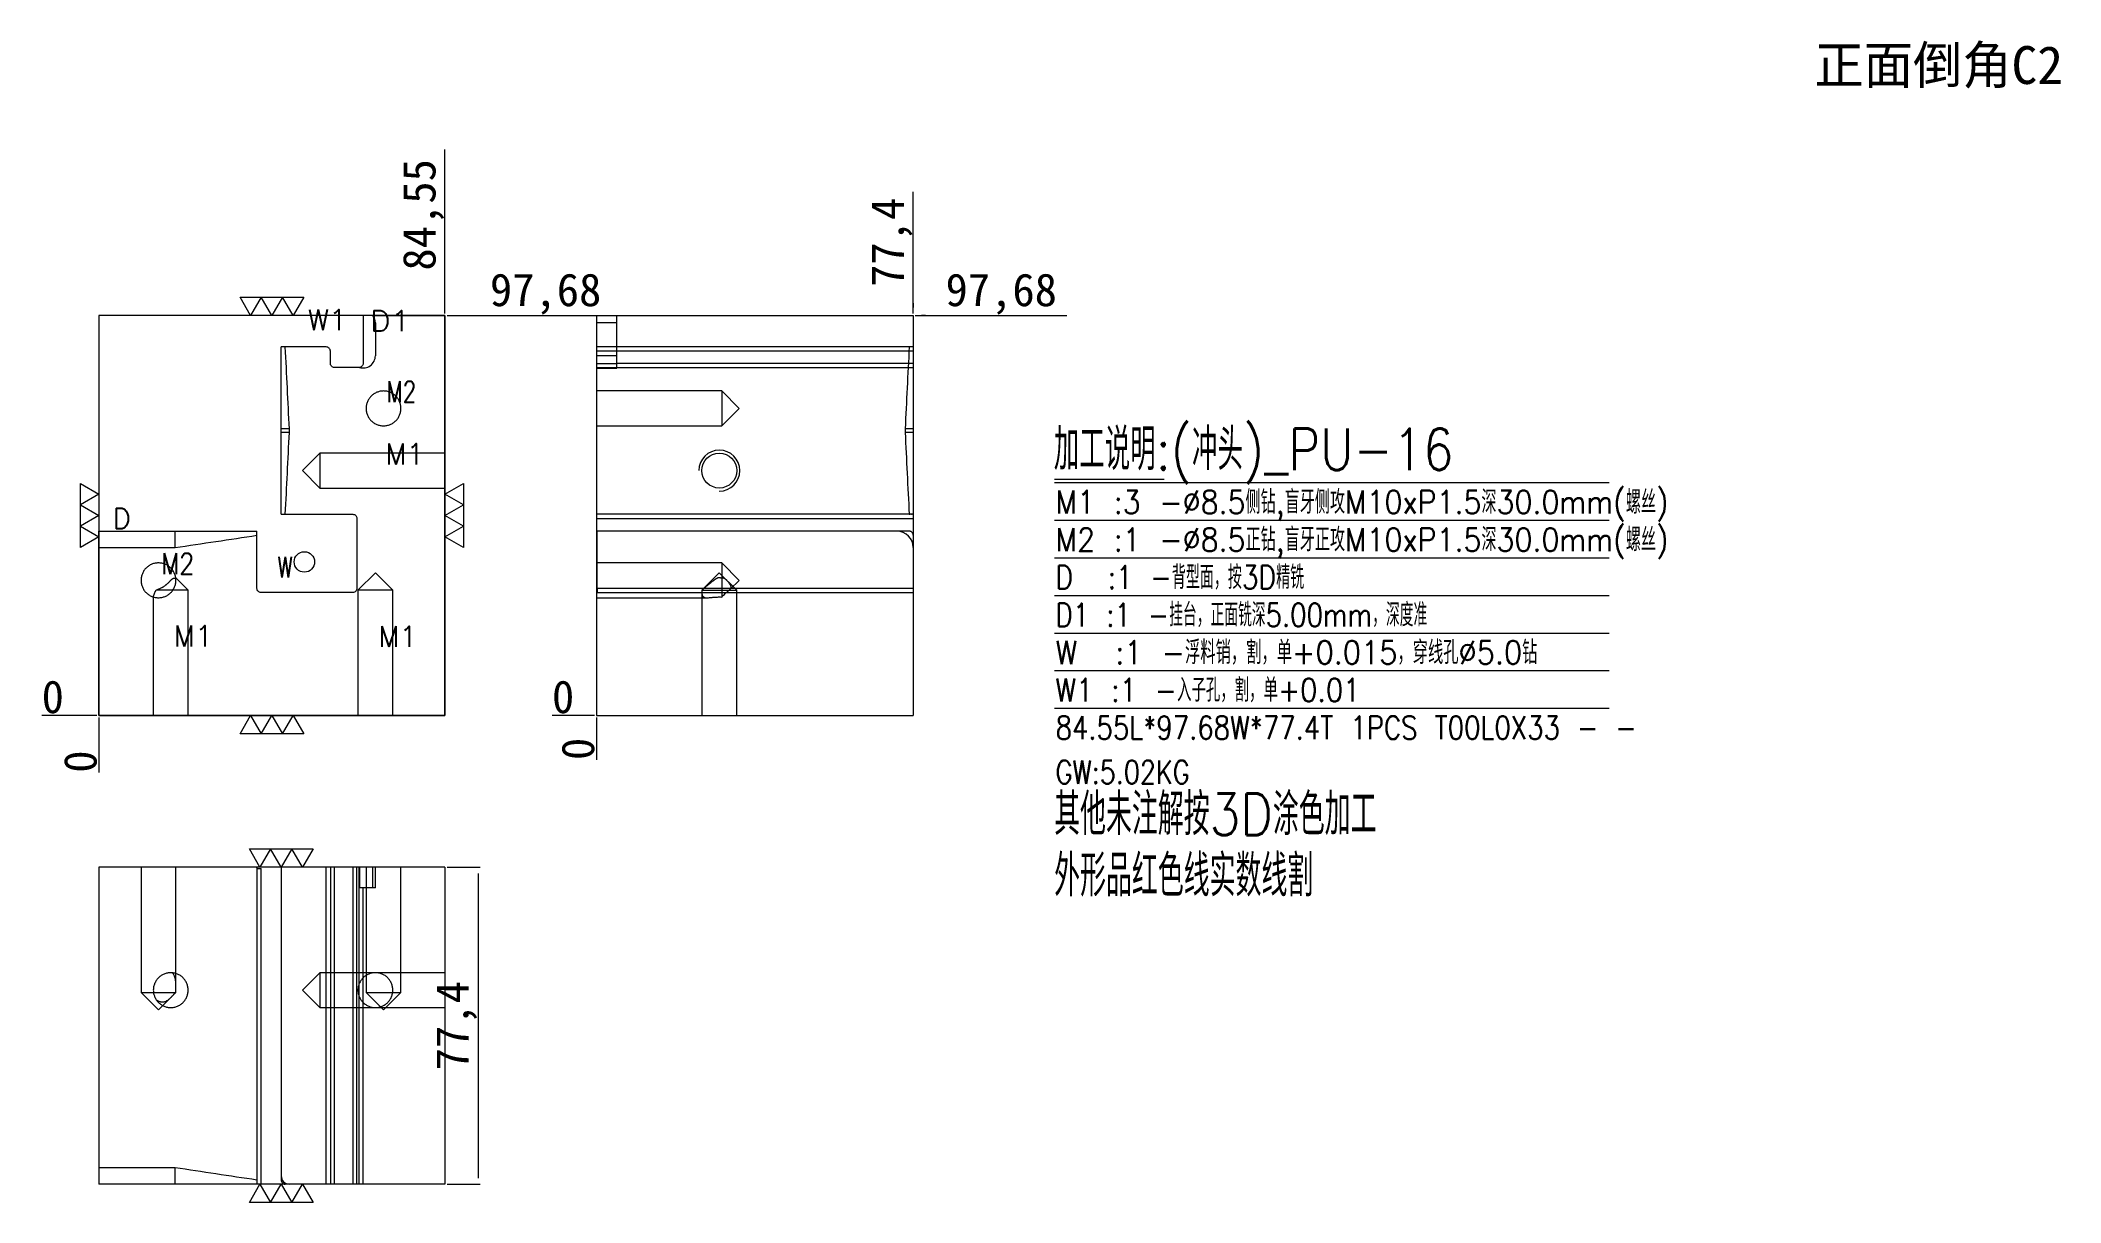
# Model space of a CAD drawing. Header units: millimetres. Extents: x 19274 to 19767, y 54661 to 54944.
import ezdxf
from ezdxf.enums import TextEntityAlignment as Align

# ---------------------------------------------------------------- set-up
doc = ezdxf.new("R2010")
doc.units = ezdxf.units.MM
doc.linetypes.add('DASHED', pattern=[0])
for name, color, linetype in [('dim', 4, 'Continuous'), ('PUNCH', 2, 'Continuous'), ('PUNCH_W', 1, 'Continuous')]:
    doc.layers.add(name, color=color, linetype=linetype)
doc.styles.add('_PUG_ERP', font='txt')
doc.styles.add('chinesef_fs', font='txt.shx', dxfattribs={"bigfont": 'gbcbig.shx'})
doc.dimstyles.new('_PUG_ERP', dxfattribs={"dimtxt": 8, "dimasz": 1.5, "dimexe": 0.5, "dimexo": 0.5, "dimgap": 0.5, "dimtad": 1, "dimtxsty": '_PUG_ERP', "dimblk": 'CLOSEDBLANK', "dimcen": 0, "dimclrd": 4, "dimclre": 4, "dimclrt": 3, "dimazin": 3, "dimtfac": 1, "dimtmove": 0, "dimatfit": 3, "dimldrblk": 'CLOSEDBLANK', "dimlwd": 9, "dimlwe": 9})

# ---------------------------------------------------------------- blocks, each defined once
blk = doc.blocks.new('*D733')
at = {"layer": 'Defpoints', "color": 0}
for p in [(19372.5, 54877.26), (19380.6, 54877.26), (19287.95, 54779.58)]:
    blk.add_point(p, dxfattribs=at)
at = {"layer": 'dim', "color": 4, "lineweight": 9}
for p, q in [((19373, 54877.26), (19375.5, 54877.26)), ((19375.5, 54877.26), (19377.6, 54877.26)), ((19377.6, 54877.26), (19413.1, 54877.26))]:
    blk.add_line(p, q, dxfattribs=at)
at = {"layer": 'dim', "color": 3, "lineweight": 13, "insert": (19397.1, 54882.52), "char_height": 8, "attachment_point": 5, "style": '_PUG_ERP'}
blk.add_mtext('97,68', dxfattribs=at)
blk = doc.blocks.new('_ClosedBlank')
blk = doc.blocks.new('*D734')
at = {"layer": 'Defpoints', "color": 0}
for p in [(19279.85, 54779.58), (19287.95, 54779.58), (19287.95, 54779.58)]:
    blk.add_point(p, dxfattribs=at)
at = {"layer": 'dim', "color": 4, "lineweight": 9}
blk.add_line((19287.45, 54779.58), (19274.01, 54779.58), dxfattribs=at)
at = {"layer": 'dim', "color": 3, "lineweight": 13, "insert": (19276.68, 54784.08), "char_height": 8, "attachment_point": 5, "style": '_PUG_ERP'}
blk.add_mtext('0', dxfattribs=at)
blk = doc.blocks.new('*D735')
at = {"layer": 'Defpoints', "color": 0}
for p in [(19287.95, 54779.58), (19287.95, 54779.58), (19287.95, 54771.48)]:
    blk.add_point(p, dxfattribs=at)
at = {"layer": 'dim', "color": 4, "lineweight": 9}
blk.add_line((19287.95, 54779.08), (19287.95, 54765.65), dxfattribs=at)
at = {"layer": 'dim', "color": 3, "lineweight": 13, "insert": (19283.45, 54768.31), "char_height": 8, "attachment_point": 5, "rotation": 90, "style": '_PUG_ERP'}
blk.add_mtext('0', dxfattribs=at)
blk = doc.blocks.new('*D736')
at = {"layer": 'Defpoints', "color": 0}
for p in [(19372.5, 54885.36), (19372.5, 54877.26), (19287.95, 54779.58)]:
    blk.add_point(p, dxfattribs=at)
at = {"layer": 'dim', "color": 4, "lineweight": 9}
blk.add_line((19372.5, 54877.76), (19372.5, 54917.86), dxfattribs=at)
at = {"layer": 'dim', "color": 3, "lineweight": 13, "insert": (19367.23, 54901.86), "char_height": 8, "attachment_point": 5, "rotation": 90, "style": '_PUG_ERP'}
blk.add_mtext('84,55', dxfattribs=at)
blk = doc.blocks.new('*D737')
at = {"layer": 'Defpoints', "color": 0}
for p in [(19372.5, 54742.48), (19372.5, 54665.08), (19380.6, 54665.08)]:
    blk.add_point(p, dxfattribs=at)
at = {"layer": 'dim', "color": 4, "lineweight": 9}
for p, q in [((19373, 54742.48), (19381.1, 54742.48)), ((19380.6, 54740.98), (19380.6, 54666.58)), ((19373, 54665.08), (19381.1, 54665.08))]:
    blk.add_line(p, q, dxfattribs=at)
at = {"layer": 'dim', "color": 3, "lineweight": 13, "insert": (19375.33, 54703.78), "char_height": 8, "attachment_point": 5, "rotation": 90, "style": '_PUG_ERP'}
blk.add_mtext('77,4', dxfattribs=at)
blk = doc.blocks.new('*D738')
at = {"layer": 'Defpoints', "color": 0}
for p in [(19486.93, 54877.26), (19491.93, 54877.26), (19409.53, 54779.58)]:
    blk.add_point(p, dxfattribs=at)
at = {"layer": 'dim', "color": 4, "lineweight": 9}
for p, q in [((19487.43, 54877.26), (19489.93, 54877.26)), ((19489.93, 54877.26), (19488.93, 54877.26)), ((19488.93, 54877.26), (19524.43, 54877.26))]:
    blk.add_line(p, q, dxfattribs=at)
at = {"layer": 'dim', "color": 3, "lineweight": 13, "insert": (19508.43, 54882.52), "char_height": 8, "attachment_point": 5, "style": '_PUG_ERP'}
blk.add_mtext('97,68', dxfattribs=at)
blk = doc.blocks.new('*D739')
at = {"layer": 'Defpoints', "color": 0}
for p in [(19404.53, 54779.58), (19409.53, 54779.58), (19409.53, 54779.58)]:
    blk.add_point(p, dxfattribs=at)
at = {"layer": 'dim', "color": 4, "lineweight": 9}
blk.add_line((19409.03, 54779.58), (19398.7, 54779.58), dxfattribs=at)
at = {"layer": 'dim', "color": 3, "lineweight": 13, "insert": (19401.37, 54784.08), "char_height": 8, "attachment_point": 5, "style": '_PUG_ERP'}
blk.add_mtext('0', dxfattribs=at)
blk = doc.blocks.new('*D740')
at = {"layer": 'Defpoints', "color": 0}
for p in [(19409.53, 54779.58), (19409.53, 54779.58), (19409.53, 54774.58)]:
    blk.add_point(p, dxfattribs=at)
at = {"layer": 'dim', "color": 4, "lineweight": 9}
blk.add_line((19409.53, 54779.08), (19409.53, 54768.75), dxfattribs=at)
at = {"layer": 'dim', "color": 3, "lineweight": 13, "insert": (19405.03, 54771.41), "char_height": 8, "attachment_point": 5, "rotation": 90, "style": '_PUG_ERP'}
blk.add_mtext('0', dxfattribs=at)
blk = doc.blocks.new('*D741')
at = {"layer": 'Defpoints', "color": 0}
for p in [(19486.93, 54882.26), (19486.93, 54877.26), (19409.53, 54779.58)]:
    blk.add_point(p, dxfattribs=at)
at = {"layer": 'dim', "color": 4, "lineweight": 9}
for p, q in [((19486.93, 54879.26), (19486.93, 54907.52)), ((19486.93, 54877.76), (19486.93, 54880.26)), ((19486.93, 54880.26), (19486.93, 54879.26))]:
    blk.add_line(p, q, dxfattribs=at)
at = {"layer": 'dim', "color": 3, "lineweight": 13, "insert": (19481.67, 54895.14), "char_height": 8, "attachment_point": 5, "rotation": 90, "style": '_PUG_ERP'}
blk.add_mtext('77,4', dxfattribs=at)

msp = doc.modelspace()

# ---------------------------------------------------------------- linework, layer by layer
at = {"layer": 'dim', "color": 8, "linetype": 'Continuous', "lineweight": 18}
for p, q in [((19521.399, 54837.289), (19548.255, 54837.289)), ((19521.399, 54836.44), (19656.993, 54836.44)), ((19521.399, 54836.44), (19548.255, 54836.44)), ((19521.399, 54827.257), (19656.993, 54827.257)), ((19521.399, 54818.074), (19656.993, 54818.074)), ((19521.399, 54808.891), (19656.993, 54808.891)), ((19521.399, 54799.708), (19656.993, 54799.708)), ((19521.399, 54790.525), (19656.993, 54790.525)), ((19521.399, 54781.341), (19656.993, 54781.341))]:
    msp.add_line(p, q, dxfattribs=at)
at = {"layer": 'dim', "lineweight": 13}
for points in [[(19338.015, 54881.76), (19335.417, 54877.26), (19332.819, 54881.76), (19330.221, 54877.26), (19327.623, 54881.76), (19325.025, 54877.26), (19322.427, 54881.76), (19338.015, 54881.76)], [(19283.446, 54836.215), (19287.946, 54833.617), (19283.446, 54831.019), (19287.946, 54828.421), (19283.446, 54825.823), (19287.946, 54823.225), (19283.446, 54820.627), (19283.446, 54836.215)], [(19376.996, 54820.627), (19372.496, 54823.225), (19376.996, 54825.823), (19372.496, 54828.421), (19376.996, 54831.019), (19372.496, 54833.617), (19376.996, 54836.215), (19376.996, 54820.627)], [(19322.427, 54775.081), (19325.025, 54779.581), (19327.623, 54775.081), (19330.221, 54779.581), (19332.819, 54775.081), (19335.417, 54779.581), (19338.015, 54775.081), (19322.427, 54775.081)], [(19340.29, 54746.977), (19337.692, 54742.477), (19335.094, 54746.977), (19332.496, 54742.477), (19329.898, 54746.977), (19327.3, 54742.477), (19324.702, 54746.977), (19340.29, 54746.977)], [(19324.702, 54660.577), (19327.3, 54665.077), (19329.898, 54660.577), (19332.496, 54665.077), (19335.094, 54660.577), (19337.692, 54665.077), (19340.29, 54660.577), (19324.702, 54660.577)]]:
    msp.add_lwpolyline(points, close=True, dxfattribs=at)
at = {"layer": 'dim', "color": 252, "linetype": 'DASHED', "lineweight": 13, "ltscale": 0.2}
msp.add_lwpolyline([(19287.946, 54779.58), (19372.496, 54779.58), (19372.496, 54877.26), (19287.946, 54877.26)], close=True, dxfattribs=at)
at = {"layer": 'PUNCH', "color": 223, "linetype": 'Continuous', "lineweight": 18}
for p, q in [((19354.885, 54877.26), (19352.496, 54877.26)), ((19354.885, 54877.26), (19372.496, 54877.26)), ((19372.496, 54877.26), (19372.496, 54779.581)), ((19409.534, 54877.26), (19409.534, 54779.581)), ((19409.534, 54877.26), (19486.934, 54877.26)), ((19287.946, 54779.581), (19287.946, 54824.581)), ((19372.496, 54779.581), (19287.946, 54779.581)), ((19409.534, 54779.581), (19486.934, 54779.581)), ((19372.496, 54742.477), (19287.946, 54742.477)), ((19287.946, 54742.477), (19287.946, 54665.077)), ((19372.496, 54742.477), (19372.496, 54665.077))]:
    msp.add_line(p, q, dxfattribs=at)
at = {"layer": 'PUNCH', "color": 31, "linetype": 'Continuous', "lineweight": 18}
msp.add_line((19355.496, 54875.446), (19355.496, 54867.446), dxfattribs=at)
at = {"layer": 'PUNCH', "color": 155, "linetype": 'DASHED', "lineweight": 13, "ltscale": 0.348604}
for p, q in [((19414.534, 54875.446), (19409.534, 54875.446)), ((19486.934, 54868.581), (19409.534, 54868.581)), ((19414.534, 54867.446), (19409.534, 54867.446)), ((19409.534, 54865.581), (19414.534, 54865.581)), ((19486.934, 54865.581), (19414.534, 54865.581)), ((19334.496, 54848.721), (19334.496, 54849.581)), ((19484.934, 54849.581), (19484.934, 54848.721)), ((19409.534, 54827.721), (19486.934, 54827.721)), ((19409.694, 54809.61), (19409.694, 54824.581)), ((19287.946, 54820.581), (19306.556, 54820.581)), ((19486.934, 54810.61), (19409.534, 54810.61)), ((19327.556, 54665.077), (19327.556, 54742.217)), ((19343.496, 54665.077), (19343.496, 54742.477)), ((19345.496, 54665.077), (19345.496, 54742.477)), ((19349.996, 54742.477), (19349.996, 54665.077)), ((19351.496, 54742.477), (19351.496, 54665.077)), ((19306.556, 54669.077), (19287.946, 54669.077))]:
    msp.add_line(p, q, dxfattribs=at)
at = {"layer": 'PUNCH', "color": 2, "linetype": 'DASHED', "lineweight": 13, "ltscale": 0.348604}
for p, q in [((19414.534, 54875.446), (19414.534, 54877.26)), ((19414.534, 54867.446), (19414.534, 54875.446)), ((19414.534, 54864.446), (19414.534, 54867.446)), ((19334.496, 54849.581), (19332.496, 54849.581)), ((19334.496, 54848.721), (19332.496, 54848.721)), ((19486.934, 54849.581), (19484.934, 54849.581)), ((19486.934, 54848.721), (19484.934, 54848.721)), ((19306.556, 54820.581), (19306.556, 54824.581)), ((19355.496, 54737.477), (19351.59, 54737.477)), ((19306.556, 54665.077), (19306.556, 54669.077))]:
    msp.add_line(p, q, dxfattribs=at)
at = {"layer": 'PUNCH', "color": 2, "linetype": 'Continuous', "lineweight": 18}
for p, q in [((19486.934, 54877.26), (19486.934, 54779.581)), ((19372.496, 54665.077), (19287.946, 54665.077))]:
    msp.add_line(p, q, dxfattribs=at)
at = {"layer": 'PUNCH', "color": 31, "linetype": 'DASHED', "lineweight": 13, "ltscale": 0.348604}
for p, q in [((19409.534, 54864.446), (19414.534, 54864.446)), ((19351.59, 54742.477), (19351.59, 54737.477)), ((19354.885, 54737.477), (19354.885, 54742.477)), ((19355.496, 54737.477), (19355.496, 54742.477))]:
    msp.add_line(p, q, dxfattribs=at)
at = {"layer": 'PUNCH', "color": 5, "linetype": 'DASHED', "lineweight": 13, "ltscale": 0.348604}
for p, q in [((19440.114, 54858.833), (19409.534, 54858.833)), ((19444.367, 54854.58), (19440.114, 54858.833)), ((19440.114, 54858.833), (19440.114, 54850.327)), ((19440.114, 54850.327), (19444.367, 54854.58)), ((19409.534, 54850.327), (19440.114, 54850.327)), ((19341.916, 54843.634), (19337.663, 54839.381)), ((19372.496, 54843.634), (19341.916, 54843.634)), ((19341.916, 54843.634), (19341.916, 54839.381)), ((19337.663, 54839.381), (19341.916, 54835.128)), ((19341.916, 54839.381), (19341.916, 54835.128)), ((19341.916, 54835.128), (19372.496, 54835.128)), ((19440.114, 54816.833), (19409.534, 54816.833)), ((19444.367, 54812.58), (19440.114, 54816.833)), ((19440.114, 54816.833), (19440.114, 54813.057)), ((19309.749, 54810.16), (19306.703, 54813.207)), ((19355.496, 54814.413), (19351.243, 54810.16)), ((19359.749, 54810.16), (19355.496, 54814.413)), ((19439.534, 54814.413), (19435.281, 54810.16)), ((19443.787, 54810.16), (19439.534, 54814.413)), ((19440.114, 54813.057), (19440.114, 54808.504)), ((19442.192, 54810.405), (19444.367, 54812.58)), ((19301.243, 54808.516), (19301.243, 54779.58)), ((19305.993, 54810.16), (19305.983, 54810.16)), ((19309.749, 54810.16), (19305.993, 54810.16)), ((19309.749, 54779.58), (19309.749, 54810.16)), ((19351.243, 54810.16), (19351.243, 54779.58)), ((19355.496, 54810.16), (19351.243, 54810.16)), ((19359.749, 54810.16), (19355.496, 54810.16)), ((19359.749, 54779.58), (19359.749, 54810.16)), ((19409.534, 54808.327), (19436.519, 54808.327)), ((19435.281, 54810.16), (19435.281, 54779.58)), ((19435.281, 54810.16), (19443.787, 54810.16)), ((19443.787, 54779.58), (19443.787, 54810.16)), ((19298.243, 54742.477), (19298.243, 54711.897)), ((19306.749, 54713.815), (19306.749, 54742.477)), ((19353.243, 54742.477), (19353.243, 54711.897)), ((19361.749, 54711.897), (19361.749, 54742.477)), ((19341.916, 54716.73), (19337.663, 54712.477)), ((19337.663, 54712.477), (19341.916, 54708.224)), ((19372.496, 54716.73), (19341.916, 54716.73)), ((19341.916, 54716.73), (19341.916, 54708.224)), ((19298.243, 54711.897), (19302.496, 54707.644)), ((19298.243, 54711.897), (19301.283, 54711.897)), ((19301.282, 54711.897), (19301.284, 54711.897)), ((19302.496, 54707.644), (19305.496, 54710.644)), ((19341.916, 54708.224), (19372.496, 54708.224)), ((19353.243, 54711.897), (19357.496, 54707.644)), ((19353.243, 54711.897), (19361.749, 54711.897)), ((19357.496, 54707.644), (19361.749, 54711.897))]:
    msp.add_line(p, q, dxfattribs=at)
at = {"layer": 'PUNCH', "color": 5, "linetype": 'Continuous', "lineweight": 18}
for p, q in [((19305.983, 54810.16), (19301.953, 54810.16)), ((19301.284, 54711.897), (19306.722, 54711.897))]:
    msp.add_line(p, q, dxfattribs=at)
at = {"layer": 'PUNCH', "color": 223, "linetype": 'DASHED', "lineweight": 13, "ltscale": 0.348604}
msp.add_line((19349.996, 54742.477), (19332.496, 54742.477), dxfattribs=at)
at = {"layer": 'PUNCH', "color": 42, "linetype": 'Continuous', "lineweight": 18}
for centre, radius in [((19439.534, 54839.381), 4.253), ((19338.146, 54817.081), 2.5)]:
    msp.add_circle(centre, radius, dxfattribs=at)
at = {"layer": 'PUNCH', "color": 31, "linetype": 'Continuous', "lineweight": 18}
for centre, start, end in [((19352.496, 54875.446), 0, 37.20994), ((19352.496, 54867.446), 252.42674, 0)]:
    msp.add_arc(centre, 3, start, end, dxfattribs=at)
at = {"layer": 'PUNCH', "color": 42, "linetype": 'Continuous', "lineweight": 13}
msp.add_arc((19439.534, 54839.381), 5, 270, 180, dxfattribs=at)
at = {"layer": 'PUNCH', "color": 2, "linetype": 'DASHED', "lineweight": 13, "ltscale": 0.348604}
for centre, radius, start, end in [((19482.934, 54820.581), 4, 0, 90), ((19334.496, 54667.077), 2, 180, 270)]:
    msp.add_arc(centre, radius, start, end, dxfattribs=at)
at = {"layer": 'PUNCH', "color": 155, "linetype": 'DASHED', "lineweight": 13, "ltscale": 0.348604}
for points in [[(19334.496, 54849.581), (19334.163, 54856.248), (19333.829, 54862.915), (19333.496, 54869.581)], [(19485.934, 54869.581), (19485.6, 54862.915), (19485.267, 54856.248), (19484.934, 54849.581)], [(19333.496, 54828.721), (19333.829, 54835.388), (19334.163, 54842.055), (19334.496, 54848.721)], [(19484.934, 54848.721), (19485.267, 54842.055), (19485.6, 54835.388), (19485.934, 54828.721)], [(19306.556, 54820.581), (19313.223, 54821.581), (19319.889, 54822.581), (19326.556, 54823.581)], [(19326.556, 54666.077), (19319.889, 54667.077), (19313.223, 54668.077), (19306.556, 54669.077)]]:
    msp.add_open_spline(points, degree=3, dxfattribs=at)
at = {"layer": 'PUNCH', "color": 5, "linetype": 'Continuous', "lineweight": 18}
for points, knots in [([(19361.749, 54854.58), (19361.749, 54854.44), (19361.736, 54854.162), (19361.675, 54853.749), (19361.573, 54853.344), (19361.431, 54852.95), (19361.253, 54852.571), (19361.039, 54852.213), (19360.79, 54851.878), (19360.508, 54851.568), (19360.198, 54851.286), (19359.863, 54851.037), (19359.505, 54850.823), (19359.126, 54850.645), (19358.732, 54850.503), (19358.327, 54850.401), (19357.914, 54850.34), (19357.496, 54850.32), (19357.078, 54850.34), (19356.665, 54850.401), (19356.26, 54850.503), (19355.866, 54850.645), (19355.487, 54850.823), (19355.129, 54851.037), (19354.794, 54851.286), (19354.484, 54851.568), (19354.202, 54851.878), (19353.953, 54852.213), (19353.739, 54852.571), (19353.561, 54852.95), (19353.419, 54853.344), (19353.317, 54853.749), (19353.256, 54854.162), (19353.236, 54854.58), (19353.256, 54854.998), (19353.317, 54855.411), (19353.419, 54855.816), (19353.561, 54856.21), (19353.739, 54856.589), (19353.953, 54856.947), (19354.202, 54857.282), (19354.484, 54857.592), (19354.794, 54857.874), (19355.129, 54858.123), (19355.487, 54858.337), (19355.866, 54858.515), (19356.26, 54858.657), (19356.665, 54858.759), (19357.078, 54858.82), (19357.496, 54858.84), (19357.914, 54858.82), (19358.327, 54858.759), (19358.732, 54858.657), (19359.126, 54858.515), (19359.505, 54858.337), (19359.863, 54858.123), (19360.198, 54857.874), (19360.508, 54857.592), (19360.79, 54857.282), (19361.039, 54856.947), (19361.253, 54856.589), (19361.431, 54856.21), (19361.573, 54855.816), (19361.675, 54855.411), (19361.736, 54854.998), (19361.749, 54854.72), (19361.749, 54854.58)], [0, 0, 0, 0, 0.0156975, 0.0312449, 0.0467948, 0.0624998, 0.0781937, 0.0937398, 0.109291, 0.1249998, 0.1406937, 0.1562398, 0.171791, 0.1874998, 0.2031937, 0.2187398, 0.234291, 0.2499998, 0.2656937, 0.2812398, 0.296791, 0.3124998, 0.3281937, 0.3437398, 0.359291, 0.3749998, 0.3906937, 0.4062398, 0.421791, 0.4374998, 0.4531937, 0.4687398, 0.484291, 0.4999998, 0.5156937, 0.5312398, 0.546791, 0.5624998, 0.5781937, 0.5937398, 0.609291, 0.6249998, 0.6406937, 0.6562398, 0.671791, 0.6874998, 0.7031937, 0.7187398, 0.734291, 0.7499998, 0.7656937, 0.7812398, 0.796791, 0.8124998, 0.8281937, 0.8437398, 0.859291, 0.8749998, 0.8906937, 0.9062398, 0.921791, 0.9374998, 0.9531975, 0.9687449, 0.9842948, 1, 1, 1, 1]), ([(19306.749, 54812.58), (19306.749, 54812.441), (19306.736, 54812.162), (19306.675, 54811.749), (19306.573, 54811.345), (19306.431, 54810.95), (19306.253, 54810.572), (19306.039, 54810.214), (19305.79, 54809.878), (19305.508, 54809.569), (19305.198, 54809.287), (19304.863, 54809.038), (19304.505, 54808.824), (19304.126, 54808.645), (19303.732, 54808.503), (19303.327, 54808.402), (19302.914, 54808.341), (19302.496, 54808.321), (19302.078, 54808.341), (19301.665, 54808.402), (19301.26, 54808.503), (19300.866, 54808.645), (19300.487, 54808.823), (19300.129, 54809.038), (19299.794, 54809.287), (19299.484, 54809.568), (19299.202, 54809.878), (19298.953, 54810.213), (19298.739, 54810.571), (19298.561, 54810.95), (19298.419, 54811.344), (19298.317, 54811.749), (19298.256, 54812.162), (19298.236, 54812.58), (19298.256, 54812.999), (19298.317, 54813.411), (19298.419, 54813.816), (19298.561, 54814.21), (19298.739, 54814.589), (19298.953, 54814.947), (19299.202, 54815.283), (19299.484, 54815.592), (19299.794, 54815.874), (19300.129, 54816.123), (19300.487, 54816.337), (19300.866, 54816.516), (19301.26, 54816.658), (19301.665, 54816.759), (19302.078, 54816.82), (19302.496, 54816.84), (19302.914, 54816.82), (19303.327, 54816.759), (19303.732, 54816.658), (19304.126, 54816.516), (19304.505, 54816.338), (19304.863, 54816.123), (19305.198, 54815.874), (19305.508, 54815.593), (19305.79, 54815.283), (19306.039, 54814.948), (19306.253, 54814.59), (19306.431, 54814.211), (19306.573, 54813.817), (19306.675, 54813.412), (19306.736, 54812.999), (19306.749, 54812.72), (19306.749, 54812.58)], [0, 0, 0, 0, 0.0156975, 0.0312449, 0.0467948, 0.0624998, 0.0781937, 0.0937398, 0.109291, 0.1249998, 0.1406937, 0.1562398, 0.171791, 0.1874998, 0.2031937, 0.2187398, 0.234291, 0.2499998, 0.2656937, 0.2812398, 0.296791, 0.3124998, 0.3281937, 0.3437398, 0.359291, 0.3749998, 0.3906937, 0.4062398, 0.421791, 0.4374998, 0.4531937, 0.4687398, 0.484291, 0.4999998, 0.5156937, 0.5312398, 0.546791, 0.5624998, 0.5781937, 0.5937398, 0.609291, 0.6249998, 0.6406937, 0.6562398, 0.671791, 0.6874998, 0.7031937, 0.7187398, 0.734291, 0.7499998, 0.7656937, 0.7812398, 0.796791, 0.8124998, 0.8281937, 0.8437398, 0.859291, 0.8749998, 0.8906937, 0.9062398, 0.921791, 0.9374998, 0.9531975, 0.9687449, 0.9842948, 1, 1, 1, 1]), ([(19301.953, 54810.16), (19302.06, 54810.21), (19302.169, 54810.259), (19302.393, 54810.359), (19302.508, 54810.41), (19302.683, 54810.49), (19302.742, 54810.518), (19302.832, 54810.56), (19302.862, 54810.574), (19302.923, 54810.603), (19302.953, 54810.618), (19303.105, 54810.692), (19303.226, 54810.754), (19303.405, 54810.853), (19303.465, 54810.887), (19303.553, 54810.939), (19303.583, 54810.957), (19303.642, 54810.992), (19303.671, 54811.011), (19303.817, 54811.102), (19303.929, 54811.178), (19304.146, 54811.334), (19304.25, 54811.414), (19304.377, 54811.517), (19304.402, 54811.537), (19304.452, 54811.578), (19304.525, 54811.64), (19304.596, 54811.703), (19304.736, 54811.827), (19304.825, 54811.911), (19304.998, 54812.078), (19305.082, 54812.161), (19305.246, 54812.327), (19305.327, 54812.41), (19305.446, 54812.531), (19305.486, 54812.571), (19305.565, 54812.649), (19305.605, 54812.688), (19305.684, 54812.764), (19305.724, 54812.8), (19305.805, 54812.871), (19305.845, 54812.905), (19305.928, 54812.969), (19305.97, 54812.999), (19306.056, 54813.052), (19306.1, 54813.076), (19306.168, 54813.104), (19306.191, 54813.113), (19306.226, 54813.124), (19306.238, 54813.127), (19306.262, 54813.133), (19306.274, 54813.135), (19306.334, 54813.146), (19306.382, 54813.148), (19306.455, 54813.143), (19306.48, 54813.139), (19306.517, 54813.132), (19306.529, 54813.129), (19306.554, 54813.123), (19306.566, 54813.12), (19306.627, 54813.101), (19306.675, 54813.081), (19306.722, 54813.057)], [0, 0, 0, 0, 0.0625, 0.0625, 0.125, 0.125, 0.15625, 0.15625, 0.171875, 0.171875, 0.1875, 0.1875, 0.25, 0.25, 0.28125, 0.28125, 0.296875, 0.296875, 0.3125, 0.3125, 0.375, 0.375, 0.4375, 0.4375, 0.453125, 0.453125, 0.46875, 0.5, 0.5, 0.5625, 0.5625, 0.625, 0.625, 0.6875, 0.6875, 0.71875, 0.71875, 0.75, 0.75, 0.78125, 0.78125, 0.8125, 0.8125, 0.84375, 0.84375, 0.875, 0.875, 0.890625, 0.890625, 0.8984375, 0.8984375, 0.90625, 0.90625, 0.9375, 0.9375, 0.953125, 0.953125, 0.9609375, 0.9609375, 0.96875, 0.96875, 1, 1, 1, 1]), ([(19301.283, 54808.504), (19301.303, 54808.653), (19301.331, 54808.799), (19301.405, 54809.087), (19301.45, 54809.228), (19301.559, 54809.504), (19301.623, 54809.64), (19301.716, 54809.805), (19301.736, 54809.838), (19301.776, 54809.904), (19301.796, 54809.937), (19301.86, 54810.034), (19301.905, 54810.098), (19301.953, 54810.16)], [0, 0, 0, 0, 0.25, 0.25, 0.5, 0.5, 0.75, 0.75, 0.8125, 0.8125, 0.875, 0.875, 1, 1, 1, 1]), ([(19309.749, 54712.477), (19309.749, 54712.338), (19309.736, 54712.059), (19309.675, 54711.646), (19309.573, 54711.241), (19309.431, 54710.847), (19309.253, 54710.469), (19309.039, 54710.11), (19308.79, 54709.775), (19308.508, 54709.465), (19308.198, 54709.184), (19307.863, 54708.935), (19307.505, 54708.721), (19307.126, 54708.542), (19306.732, 54708.4), (19306.327, 54708.299), (19305.914, 54708.238), (19305.496, 54708.218), (19305.078, 54708.238), (19304.665, 54708.298), (19304.26, 54708.4), (19303.866, 54708.542), (19303.487, 54708.72), (19303.129, 54708.935), (19302.794, 54709.184), (19302.484, 54709.465), (19302.202, 54709.775), (19301.953, 54710.11), (19301.739, 54710.468), (19301.561, 54710.847), (19301.419, 54711.241), (19301.317, 54711.646), (19301.256, 54712.059), (19301.236, 54712.477), (19301.256, 54712.896), (19301.317, 54713.308), (19301.419, 54713.713), (19301.56, 54714.107), (19301.739, 54714.486), (19301.953, 54714.844), (19302.202, 54715.179), (19302.484, 54715.489), (19302.794, 54715.771), (19303.129, 54716.02), (19303.487, 54716.234), (19303.866, 54716.413), (19304.26, 54716.554), (19304.664, 54716.656), (19305.078, 54716.717), (19305.496, 54716.737), (19305.914, 54716.717), (19306.327, 54716.656), (19306.732, 54716.554), (19307.126, 54716.413), (19307.505, 54716.234), (19307.863, 54716.02), (19308.198, 54715.771), (19308.508, 54715.49), (19308.79, 54715.18), (19309.038, 54714.845), (19309.253, 54714.486), (19309.431, 54714.108), (19309.573, 54713.714), (19309.675, 54713.309), (19309.736, 54712.896), (19309.749, 54712.617), (19309.749, 54712.477)], [0, 0, 0, 0, 0.0156975, 0.0312449, 0.0467948, 0.0624998, 0.0781937, 0.0937398, 0.109291, 0.1249998, 0.1406937, 0.1562398, 0.171791, 0.1874998, 0.2031937, 0.2187398, 0.234291, 0.2499998, 0.2656937, 0.2812398, 0.296791, 0.3124998, 0.3281937, 0.3437398, 0.359291, 0.3749998, 0.3906937, 0.4062398, 0.421791, 0.4374998, 0.4531937, 0.4687398, 0.484291, 0.4999998, 0.5156937, 0.5312398, 0.546791, 0.5624998, 0.5781937, 0.5937398, 0.609291, 0.6249998, 0.6406937, 0.6562398, 0.671791, 0.6874998, 0.7031937, 0.7187398, 0.734291, 0.7499998, 0.7656937, 0.7812398, 0.796791, 0.8124998, 0.8281937, 0.8437398, 0.859291, 0.8749998, 0.8906937, 0.9062398, 0.921791, 0.9374998, 0.9531975, 0.9687449, 0.9842948, 1, 1, 1, 1]), ([(19306.722, 54711.897), (19306.719, 54711.954), (19306.716, 54712.011), (19306.712, 54712.1), (19306.711, 54712.13), (19306.708, 54712.19), (19306.707, 54712.221), (19306.704, 54712.312), (19306.703, 54712.374), (19306.703, 54712.453), (19306.703, 54712.468), (19306.703, 54712.5), (19306.703, 54712.516), (19306.703, 54712.563), (19306.705, 54712.657), (19306.708, 54712.749), (19306.711, 54712.838), (19306.713, 54712.868), (19306.715, 54712.927), (19306.717, 54712.957), (19306.721, 54713.043), (19306.725, 54713.099), (19306.73, 54713.209), (19306.733, 54713.263), (19306.738, 54713.37), (19306.741, 54713.422), (19306.744, 54713.526), (19306.746, 54713.578), (19306.748, 54713.68), (19306.749, 54713.731), (19306.749, 54713.832), (19306.749, 54713.883), (19306.747, 54714.032), (19306.743, 54714.131), (19306.732, 54714.327), (19306.724, 54714.424), (19306.694, 54714.712), (19306.665, 54714.902), (19306.588, 54715.277), (19306.54, 54715.463), (19306.466, 54715.692), (19306.451, 54715.738), (19306.419, 54715.829), (19306.402, 54715.875), (19306.35, 54716.011), (19306.312, 54716.1), (19306.191, 54716.364), (19306.099, 54716.536), (19305.993, 54716.701)], [0, 0, 0, 0, 0.03125, 0.03125, 0.046875, 0.046875, 0.0625, 0.0625, 0.09375, 0.09375, 0.1015625, 0.1015625, 0.109375, 0.109375, 0.125, 0.15625, 0.15625, 0.171875, 0.171875, 0.1875, 0.1875, 0.21875, 0.21875, 0.25, 0.25, 0.28125, 0.28125, 0.3125, 0.3125, 0.34375, 0.34375, 0.375, 0.375, 0.4375, 0.4375, 0.5, 0.5, 0.625, 0.625, 0.75, 0.75, 0.78125, 0.78125, 0.8125, 0.8125, 0.875, 0.875, 1, 1, 1, 1]), ([(19359.749, 54712.477), (19359.749, 54712.338), (19359.736, 54712.059), (19359.675, 54711.646), (19359.573, 54711.241), (19359.431, 54710.847), (19359.253, 54710.469), (19359.039, 54710.11), (19358.79, 54709.775), (19358.508, 54709.465), (19358.198, 54709.184), (19357.863, 54708.935), (19357.505, 54708.721), (19357.126, 54708.542), (19356.732, 54708.4), (19356.327, 54708.299), (19355.914, 54708.238), (19355.496, 54708.218), (19355.078, 54708.238), (19354.665, 54708.298), (19354.26, 54708.4), (19353.866, 54708.542), (19353.487, 54708.72), (19353.129, 54708.935), (19352.794, 54709.184), (19352.484, 54709.465), (19352.202, 54709.775), (19351.953, 54710.11), (19351.739, 54710.468), (19351.561, 54710.847), (19351.419, 54711.241), (19351.317, 54711.646), (19351.256, 54712.059), (19351.236, 54712.477), (19351.256, 54712.896), (19351.317, 54713.308), (19351.419, 54713.713), (19351.56, 54714.107), (19351.739, 54714.486), (19351.953, 54714.844), (19352.202, 54715.179), (19352.484, 54715.489), (19352.794, 54715.771), (19353.129, 54716.02), (19353.487, 54716.234), (19353.866, 54716.413), (19354.26, 54716.554), (19354.664, 54716.656), (19355.078, 54716.717), (19355.496, 54716.737), (19355.914, 54716.717), (19356.327, 54716.656), (19356.732, 54716.554), (19357.126, 54716.413), (19357.505, 54716.234), (19357.863, 54716.02), (19358.198, 54715.771), (19358.508, 54715.49), (19358.79, 54715.18), (19359.038, 54714.845), (19359.253, 54714.486), (19359.431, 54714.108), (19359.573, 54713.714), (19359.675, 54713.309), (19359.736, 54712.896), (19359.749, 54712.617), (19359.749, 54712.477)], [0, 0, 0, 0, 0.0156975, 0.0312449, 0.0467948, 0.0624998, 0.0781937, 0.0937398, 0.109291, 0.1249998, 0.1406937, 0.1562398, 0.171791, 0.1874998, 0.2031937, 0.2187398, 0.234291, 0.2499998, 0.2656937, 0.2812398, 0.296791, 0.3124998, 0.3281937, 0.3437398, 0.359291, 0.3749998, 0.3906937, 0.4062398, 0.421791, 0.4374998, 0.4531937, 0.4687398, 0.484291, 0.4999998, 0.5156937, 0.5312398, 0.546791, 0.5624998, 0.5781937, 0.5937398, 0.609291, 0.6249998, 0.6406937, 0.6562398, 0.671791, 0.6874998, 0.7031937, 0.7187398, 0.734291, 0.7499998, 0.7656937, 0.7812398, 0.796791, 0.8124998, 0.8281937, 0.8437398, 0.859291, 0.8749998, 0.8906937, 0.9062398, 0.921791, 0.9374998, 0.9531975, 0.9687449, 0.9842948, 1, 1, 1, 1]), ([(19301.973, 54710.112), (19302.073, 54710.045), (19302.176, 54709.983), (19302.393, 54709.865), (19302.508, 54709.811), (19302.683, 54709.742), (19302.742, 54709.721), (19302.832, 54709.692), (19302.862, 54709.684), (19302.923, 54709.667), (19302.953, 54709.659), (19303.105, 54709.624), (19303.226, 54709.606), (19303.405, 54709.595), (19303.465, 54709.594), (19303.553, 54709.597), (19303.583, 54709.598), (19303.642, 54709.602), (19303.671, 54709.605), (19303.817, 54709.622), (19303.929, 54709.645), (19304.146, 54709.708), (19304.25, 54709.748), (19304.377, 54709.805), (19304.402, 54709.817), (19304.452, 54709.842), (19304.525, 54709.879), (19304.596, 54709.92), (19304.736, 54710.005), (19304.825, 54710.066), (19304.998, 54710.194), (19305.082, 54710.263), (19305.246, 54710.405), (19305.327, 54710.479), (19305.446, 54710.595), (19305.486, 54710.634), (19305.565, 54710.714), (19305.605, 54710.755), (19305.684, 54710.838), (19305.724, 54710.88), (19305.805, 54710.965), (19305.845, 54711.009), (19305.928, 54711.098), (19305.97, 54711.144), (19306.056, 54711.236), (19306.1, 54711.282), (19306.168, 54711.354), (19306.191, 54711.378), (19306.226, 54711.414), (19306.238, 54711.426), (19306.262, 54711.451), (19306.274, 54711.463), (19306.334, 54711.524), (19306.382, 54711.572), (19306.455, 54711.643), (19306.48, 54711.667), (19306.517, 54711.703), (19306.529, 54711.715), (19306.554, 54711.738), (19306.566, 54711.75), (19306.627, 54711.808), (19306.675, 54711.853), (19306.722, 54711.897)], [0, 0, 0, 0, 0.0589122, 0.0589122, 0.1216514, 0.1216514, 0.153021, 0.153021, 0.1687058, 0.1687058, 0.1843906, 0.1843906, 0.2471297, 0.2471297, 0.2784993, 0.2784993, 0.2941841, 0.2941841, 0.3098689, 0.3098689, 0.3726081, 0.3726081, 0.4353473, 0.4353473, 0.4510321, 0.4510321, 0.4667169, 0.4980865, 0.4980865, 0.5608257, 0.5608257, 0.6235649, 0.6235649, 0.6863041, 0.6863041, 0.7176737, 0.7176737, 0.7490432, 0.7490432, 0.7804128, 0.7804128, 0.8117824, 0.8117824, 0.843152, 0.843152, 0.8745216, 0.8745216, 0.8902064, 0.8902064, 0.8980488, 0.8980488, 0.9058912, 0.9058912, 0.9372608, 0.9372608, 0.9529456, 0.9529456, 0.960788, 0.960788, 0.9686304, 0.9686304, 1, 1, 1, 1])]:
    msp.add_open_spline(points, degree=3, knots=knots, dxfattribs=at)
at = {"layer": 'PUNCH', "color": 5, "linetype": 'DASHED', "lineweight": 13, "ltscale": 0.348604}
for points, knots in [([(19440.114, 54813.057), (19440.057, 54813.084), (19440, 54813.108), (19439.911, 54813.14), (19439.881, 54813.15), (19439.821, 54813.168), (19439.79, 54813.176), (19439.699, 54813.195), (19439.637, 54813.203), (19439.558, 54813.207), (19439.543, 54813.207), (19439.511, 54813.207), (19439.495, 54813.206), (19439.448, 54813.204), (19439.354, 54813.194), (19439.263, 54813.173), (19439.173, 54813.146), (19439.143, 54813.136), (19439.084, 54813.114), (19439.054, 54813.102), (19438.968, 54813.065), (19438.912, 54813.037), (19438.802, 54812.979), (19438.748, 54812.948), (19438.642, 54812.885), (19438.589, 54812.851), (19438.485, 54812.783), (19438.433, 54812.749), (19438.331, 54812.678), (19438.28, 54812.641), (19438.179, 54812.568), (19438.129, 54812.531), (19437.979, 54812.419), (19437.88, 54812.343), (19437.684, 54812.19), (19437.587, 54812.113), (19437.299, 54811.88), (19437.109, 54811.724), (19436.734, 54811.41), (19436.548, 54811.253), (19436.319, 54811.055), (19436.273, 54811.016), (19436.182, 54810.937), (19436.136, 54810.897), (19436, 54810.779), (19435.911, 54810.701), (19435.647, 54810.467), (19435.475, 54810.313), (19435.31, 54810.16)], [0, 0, 0, 0, 0.03125, 0.03125, 0.046875, 0.046875, 0.0625, 0.0625, 0.09375, 0.09375, 0.1015625, 0.1015625, 0.109375, 0.109375, 0.125, 0.15625, 0.15625, 0.171875, 0.171875, 0.1875, 0.1875, 0.21875, 0.21875, 0.25, 0.25, 0.28125, 0.28125, 0.3125, 0.3125, 0.34375, 0.34375, 0.375, 0.375, 0.4375, 0.4375, 0.5, 0.5, 0.625, 0.625, 0.75, 0.75, 0.78125, 0.78125, 0.8125, 0.8125, 0.875, 0.875, 1, 1, 1, 1]), ([(19441.887, 54810.16), (19441.958, 54810.21), (19442.025, 54810.259), (19442.146, 54810.359), (19442.2, 54810.41), (19442.269, 54810.49), (19442.29, 54810.518), (19442.319, 54810.56), (19442.328, 54810.574), (19442.344, 54810.603), (19442.352, 54810.618), (19442.387, 54810.692), (19442.405, 54810.754), (19442.416, 54810.853), (19442.417, 54810.887), (19442.414, 54810.939), (19442.413, 54810.957), (19442.409, 54810.992), (19442.406, 54811.011), (19442.389, 54811.102), (19442.366, 54811.178), (19442.303, 54811.334), (19442.263, 54811.414), (19442.206, 54811.517), (19442.194, 54811.537), (19442.17, 54811.578), (19442.132, 54811.64), (19442.091, 54811.703), (19442.006, 54811.827), (19441.946, 54811.911), (19441.817, 54812.078), (19441.749, 54812.161), (19441.606, 54812.327), (19441.532, 54812.41), (19441.416, 54812.531), (19441.377, 54812.571), (19441.297, 54812.649), (19441.256, 54812.688), (19441.173, 54812.764), (19441.131, 54812.8), (19441.046, 54812.871), (19441.002, 54812.905), (19440.913, 54812.969), (19440.867, 54812.999), (19440.775, 54813.052), (19440.729, 54813.076), (19440.657, 54813.104), (19440.633, 54813.113), (19440.597, 54813.124), (19440.585, 54813.127), (19440.56, 54813.133), (19440.548, 54813.135), (19440.488, 54813.146), (19440.439, 54813.148), (19440.368, 54813.143), (19440.344, 54813.139), (19440.308, 54813.132), (19440.297, 54813.129), (19440.273, 54813.123), (19440.261, 54813.12), (19440.203, 54813.101), (19440.158, 54813.081), (19440.114, 54813.057)], [0, 0, 0, 0, 0.0625, 0.0625, 0.125, 0.125, 0.15625, 0.15625, 0.171875, 0.171875, 0.1875, 0.1875, 0.25, 0.25, 0.28125, 0.28125, 0.296875, 0.296875, 0.3125, 0.3125, 0.375, 0.375, 0.4375, 0.4375, 0.453125, 0.453125, 0.46875, 0.5, 0.5, 0.5625, 0.5625, 0.625, 0.625, 0.6875, 0.6875, 0.71875, 0.71875, 0.75, 0.75, 0.78125, 0.78125, 0.8125, 0.8125, 0.84375, 0.84375, 0.875, 0.875, 0.890625, 0.890625, 0.8984375, 0.8984375, 0.90625, 0.90625, 0.9375, 0.9375, 0.953125, 0.953125, 0.9609375, 0.9609375, 0.96875, 0.96875, 1, 1, 1, 1]), ([(19301.243, 54808.516), (19301.243, 54808.516), (19301.244, 54808.516), (19301.259, 54808.511), (19301.283, 54808.504)], [0, 0, 0, 0, 0.0981828, 1, 1, 1, 1]), ([(19435.31, 54810.16), (19435.298, 54810.016), (19435.289, 54809.88), (19435.28, 54809.621), (19435.279, 54809.498), (19435.287, 54809.354), (19435.289, 54809.326), (19435.293, 54809.27), (19435.296, 54809.243), (19435.306, 54809.163), (19435.314, 54809.112), (19435.345, 54808.966), (19435.374, 54808.879), (19435.431, 54808.763), (19435.453, 54808.726), (19435.489, 54808.675), (19435.502, 54808.659), (19435.528, 54808.627), (19435.543, 54808.612), (19435.616, 54808.54), (19435.684, 54808.493), (19435.801, 54808.436), (19435.843, 54808.42), (19435.909, 54808.398), (19435.932, 54808.392), (19435.979, 54808.379), (19436.003, 54808.374), (19436.127, 54808.349), (19436.234, 54808.337), (19436.407, 54808.329), (19436.467, 54808.327), (19436.559, 54808.328), (19436.591, 54808.328), (19436.654, 54808.329), (19436.687, 54808.33), (19436.851, 54808.337), (19436.989, 54808.346), (19437.275, 54808.37), (19437.424, 54808.384), (19437.618, 54808.403), (19437.657, 54808.407), (19437.736, 54808.414), (19437.775, 54808.418), (19437.895, 54808.429), (19437.976, 54808.437), (19438.219, 54808.458), (19438.385, 54808.472), (19438.637, 54808.488), (19438.722, 54808.493), (19438.894, 54808.502), (19438.981, 54808.506), (19439.242, 54808.514), (19439.591, 54808.519), (19439.94, 54808.511), (19440.114, 54808.504)], [0, 0, 0, 0, 0.0625, 0.0625, 0.125, 0.125, 0.140625, 0.140625, 0.15625, 0.15625, 0.1875, 0.1875, 0.25, 0.25, 0.28125, 0.28125, 0.296875, 0.296875, 0.3125, 0.3125, 0.375, 0.375, 0.40625, 0.40625, 0.421875, 0.421875, 0.4375, 0.4375, 0.5, 0.5, 0.53125, 0.53125, 0.546875, 0.546875, 0.5625, 0.5625, 0.625, 0.625, 0.6875, 0.6875, 0.703125, 0.703125, 0.71875, 0.71875, 0.75, 0.75, 0.8125, 0.8125, 0.84375, 0.84375, 0.875, 0.875, 0.9375, 1, 1, 1, 1]), ([(19440.114, 54808.504), (19440.262, 54808.653), (19440.41, 54808.799), (19440.707, 54809.087), (19440.855, 54809.228), (19441.151, 54809.504), (19441.299, 54809.64), (19441.484, 54809.805), (19441.521, 54809.838), (19441.595, 54809.904), (19441.632, 54809.937), (19441.742, 54810.034), (19441.815, 54810.098), (19441.887, 54810.16)], [0, 0, 0, 0, 0.25, 0.25, 0.5, 0.5, 0.75, 0.75, 0.8125, 0.8125, 0.875, 0.875, 1, 1, 1, 1])]:
    msp.add_open_spline(points, degree=3, knots=knots, dxfattribs=at)
msp.add_open_spline([(19301.953, 54710.125), (19301.96, 54710.12), (19301.966, 54710.116), (19301.973, 54710.112)], degree=3, dxfattribs=at)
at = {"layer": 'PUNCH_W', "color": 6, "linetype": 'Continuous', "lineweight": 18}
for p, q in [((19332.496, 54828.721), (19332.496, 54869.581)), ((19287.946, 54824.581), (19326.552, 54824.581))]:
    msp.add_line(p, q, dxfattribs=at)
at = {"layer": 'PUNCH_W', "color": 1, "linetype": 'DASHED', "lineweight": 13, "ltscale": 0.348604}
for p, q in [((19486.934, 54869.581), (19409.534, 54869.581)), ((19409.534, 54864.586), (19414.534, 54864.586)), ((19409.534, 54864.581), (19486.934, 54864.581)), ((19486.934, 54828.721), (19409.534, 54828.721)), ((19409.534, 54824.581), (19409.694, 54824.581)), ((19485.934, 54824.581), (19409.694, 54824.581)), ((19409.534, 54809.61), (19486.934, 54809.61)), ((19409.794, 54809.61), (19409.794, 54810.61)), ((19326.556, 54742.317), (19326.556, 54742.217)), ((19326.556, 54742.217), (19327.556, 54742.217)), ((19326.556, 54742.217), (19326.556, 54665.077)), ((19332.496, 54742.477), (19332.496, 54666.077)), ((19344.496, 54742.477), (19344.496, 54665.077)), ((19350.996, 54665.077), (19350.996, 54742.477)), ((19352.496, 54665.077), (19352.496, 54737.477))]:
    msp.add_line(p, q, dxfattribs=at)
at = {"layer": 'PUNCH_W', "color": 1, "lineweight": 13}
for points in [[(19352.496, 54877.26), (19352.496, 54865.581, -0.4142136), (19351.496, 54864.581), (19345.496, 54864.581, -0.4142136), (19344.496, 54865.581), (19344.496, 54868.581, 0.4142136), (19343.496, 54869.581), (19332.496, 54869.581)], [(19332.496, 54828.721), (19349.996, 54828.721, -0.4142136), (19350.996, 54827.721), (19350.996, 54810.61, -0.4142136), (19349.996, 54809.61), (19327.556, 54809.61, -0.4142136), (19326.556, 54810.61), (19326.556, 54824.581)]]:
    msp.add_lwpolyline(points, format="xyb", dxfattribs=at)
at = {"layer": 'PUNCH_W', "color": 1, "linetype": 'DASHED', "lineweight": 13, "ltscale": 0.348604}
msp.add_arc((19323.456, 54742.317), 3.1, 0, 2.95852, dxfattribs=at)
for points, weights in [([(19485.934, 54828.721), (19485.975, 54828.721), (19486.017, 54828.721)], [1, 0.983103885609, 0.968157141591]), ([(19486.072, 54828.721), (19486.113, 54828.721), (19486.153, 54828.721)], [0.94949649682, 0.936502166669, 0.925267760942]), ([(19486.44, 54828.721), (19486.472, 54828.721), (19486.502, 54828.721)], [0.867505660572, 0.86342333912, 0.860535471937]), ([(19486.54, 54828.721), (19486.549, 54828.721), (19486.558, 54828.721)], [0.857391068158, 0.85672283757, 0.85617096176]), ([(19486.714, 54828.721), (19486.729, 54828.721), (19486.743, 54828.721)], [0.85616195314, 0.857263836885, 0.858831167697]), ([(19486.769, 54828.721), (19486.776, 54828.721), (19486.782, 54828.721)], [0.86244702879, 0.863471088232, 0.864613063168]), ([(19486.934, 54823.581), (19486.934, 54824.581), (19485.934, 54824.581)], [1, 0.707106781187, 1]), ([(19332.496, 54666.077), (19332.496, 54665.077), (19333.496, 54665.077)], [1, 0.707106781187, 1])]:
    msp.add_rational_spline(points, weights, degree=2, dxfattribs=at)

# ---------------------------------------------------------------- texts
at = {"layer": 'dim'}
msp.add_text('正面倒角C2', height=9.2593, dxfattribs=at).set_placement((19737.499, 54938.592), align=Align.MIDDLE)
at = {"layer": 'dim', "color": 4, "lineweight": 13, "style": 'chinesef_fs'}
for s, height, width, p in [('W1', 5.1, 0.9957, (19338.93, 54873.679)), ('D1', 5.1, 1.1106, (19354.121, 54873.407)), ('M2', 5.1, 0.7599, (19358.173, 54856.093)), ('加工说明:(冲头)_PU-16', 10.15, 0.851, (19521.27, 54839.5)), ('M1', 5.1, 0.9957, (19357.883, 54840.894)), ('M1 :3 -%%c8.5侧钻,盲牙侧攻M10xP1.5深30.0mm(螺丝)', 5.67, 0.9027, (19521.699, 54828.867)), ('D', 5.1, 0.9609, (19291.284, 54825.135)), ('M2 :1 -%%c8.5正钻,盲牙正攻M10xP1.5深30.0mm(螺丝)', 5.67, 0.9027, (19521.699, 54819.684)), ('M2', 5.1, 0.8408, (19303.173, 54814.094)), ('W', 5.1, 0.6727, (19331.653, 54813.255)), ('D  :1 -背型面，按3D精铣', 5.67, 0.8387, (19521.699, 54810.5)), ('D1 :1 -挂台，正面铣深5.00mm，深度准', 5.67, 0.8243, (19521.699, 54801.317)), ('M1', 5.1, 0.9957, (19306.173, 54796.435)), ('M1', 5.1, 0.9957, (19356.173, 54796.318)), ('84.55L*97.68W*77.4T 1PCS T00L0X33 - - ', 5.67, 0.8239, (19521.699, 54773.768)), ('GW:5.02KG ', 5.67, 0.8074, (19521.699, 54762.888))]:
    msp.add_text(s, height=height, dxfattribs=dict(at, width=width)).set_placement(p)
at = {"layer": 'dim', "color": 1, "lineweight": 13, "style": 'chinesef_fs'}
for s, width, p in [('W  :1 -浮料销，割，单+0.015，穿线孔%%c5.0钻', 0.9142, (19521.699, 54792.134)), ('W1 :1 -入子孔，割，单+0.01', 0.8625, (19521.699, 54782.951))]:
    msp.add_text(s, height=5.67, dxfattribs=dict(at, width=width)).set_placement(p)
at = {"layer": 'dim', "color": 21, "lineweight": 13, "style": 'chinesef_fs', "width": 0.8663}
msp.add_text('其他未注解按3D涂色加工', height=10.15, dxfattribs=at).set_placement((19521.355, 54750.362))
at = {"layer": 'dim', "color": 6, "lineweight": 13, "style": 'chinesef_fs', "width": 0.8663}
msp.add_text('外形品红色线实数线割', height=10.15, dxfattribs=at).set_placement((19521.355, 54735.362))

# ---------------------------------------------------------------- dimensions: what is measured, and where the dimension line sits
at = {"layer": 'dim', "lineweight": 13}
for feature_location, offset, dtype, origin, picture, middle in [((19372.496, 54877.26), (0, 8.1), 1, (19287.946, 54779.58), '*D736', (19367.234, 54901.86)), ((19486.934, 54877.26), (0, 5), 1, (19409.534, 54779.58), '*D741', (19481.672, 54895.141)), ((19372.496, 54877.26), (8.1, 0), 0, (19287.946, 54779.58), '*D733', (19397.096, 54882.522)), ((19486.934, 54877.26), (5, 0), 0, (19409.534, 54779.58), '*D738', (19508.434, 54882.522)), ((19287.946034241, 54779.580476581), (-8.1, 0), 0, (19287.946034241, 54779.580476581), '*D734', (19276.679367574, 54784.080476581)), ((19409.533702241, 54779.580476581), (-5, 0), 0, (19409.533702241, 54779.580476581), '*D739', (19401.367035574, 54784.080476581)), ((19287.946034241, 54779.580476581), (0, -8.1), 1, (19287.946034241, 54779.580476581), '*D735', (19283.446034241, 54768.313809915)), ((19409.533702241, 54779.580476581), (0, -5), 1, (19409.533702241, 54779.580476581), '*D740', (19405.033702241, 54771.413809915))]:
    dim = msp.add_ordinate_dim(feature_location=feature_location, offset=offset, dtype=dtype, origin=origin, dimstyle='_PUG_ERP', dxfattribs=at)
    dim.commit()
    dim.dimension.update_dxf_attribs({"geometry": picture, "text_midpoint": middle})
dim = msp.add_linear_dim(base=(19380.596, 54665.077), p1=(19372.496, 54742.477), p2=(19372.496, 54665.077), angle=90, dimstyle='_PUG_ERP', dxfattribs=at)
dim.commit()
dim.dimension.update_dxf_attribs({"geometry": '*D737', "text_midpoint": (19375.334, 54703.777)})

doc.saveas('drawing.dxf')
